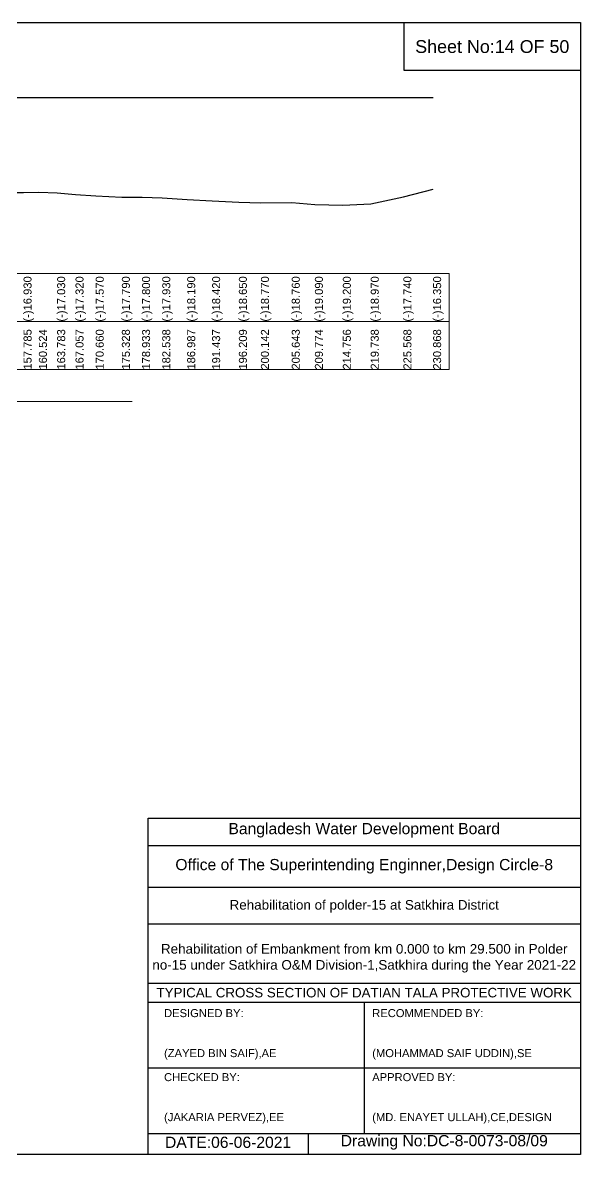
# Model space of a CAD drawing. Header units: inches. Extents: x 89000 to 845000, y -7071 to 18.
# Drawn here: x 301517 to 305000, y -7071 to 0 of the extents above; entities that cross this region are included whole.
import ezdxf

# ---------------------------------------------------------------- set-up
doc = ezdxf.new("R2010")
doc.units = ezdxf.units.IN
doc.header["$LTSCALE"] = 7
doc.header["$MEASUREMENT"] = 0
for name, color, linetype, lineweight in [('Cross section Data Border', 7, 'Continuous', 9), ('Cross Section Labels', 7, 'Continuous', 9), ('Existing_Bed_Level for Xsection', 7, 'Continuous', 25), ('Long Section Labels', 7, 'Continuous', 9)]:
    doc.layers.add(name, color=color, linetype=linetype, lineweight=lineweight)
doc.styles.get("Standard").update_dxf_attribs({"font": 'arial.ttf'})

msp = doc.modelspace()

# ---------------------------------------------------------------- linework, layer by layer
for points in [[(295000, 0), (305000, 0), (305000, -7071), (295000, -7071)], [(303900, 0), (305000, 0), (305000, -300), (303900, -300)]]:
    msp.add_lwpolyline(points, close=True)
for points in [[(302300, -7071), (302300, -4971), (305000, -4971)], [(302300, -5141), (305000, -5141)], [(302300, -5401), (305000, -5401)], [(302300, -5631), (305000, -5631)], [(302300, -6001), (305000, -6001)], [(302300, -6121), (305000, -6121)], [(303650, -6121), (303650, -6941)], [(302300, -6531), (305000, -6531)], [(302300, -6941), (305000, -6941)], [(303300, -6941), (303300, -7071)]]:
    msp.add_lwpolyline(points)
at = {"layer": 'Cross section Data Border'}
msp.add_lwpolyline([(295100, -1568), (304180.37747, -1568), (304180.37747, -2168), (295100, -2168)], close=True, dxfattribs=at)
msp.add_lwpolyline([(295100, -1868), (304180.37747, -1868)], dxfattribs=at)
at = {"layer": 'Cross Section Labels'}
msp.add_lwpolyline([(297880.18873, -2368), (300040.18873, -2368), (302200.18873, -2368)], dxfattribs=at)
at = {"layer": 'Existing_Bed_Level for Xsection'}
for points in [[(296000, -468), (304080.37747, -468)], [(301444.38472, -1062.3), (301522.46322, -1060.55), (301618.34495, -1059.85), (301732.41877, -1064.05), (301846.99068, -1074.2), (301973.11686, -1082.95), (302136.48922, -1090.65), (302262.65319, -1091), (302388.81836, -1095.55), (302544.53207, -1104.65), (302700.28358, -1112.7), (302867.31753, -1120.75), (303004.98572, -1124.95), (303197.5013, -1124.6), (303342.07907, -1136.15), (303516.44863, -1140), (303690.84683, -1131.95), (303894.886, -1088.9), (304080.37747, -1040.25)]]:
    msp.add_lwpolyline(points, dxfattribs=at)

# ---------------------------------------------------------------- texts
at = {"attachment_point": 5}
for s, insert, char_height in [('Sheet No:14 OF 50', (304450, -150), 80), ('Bangladesh Water Development Board', (303650, -5046), 70), ('Office of The Superintending Enginner,Design Circle-8', (303650, -5271), 70)]:
    msp.add_mtext(s, dxfattribs=dict(at, insert=insert, char_height=char_height))
for s, insert, char_height, width, attachment_point in [('Rehabilitation of polder-15 at Satkhira District', (303650, -5521), 60, 2800, 5), ('Rehabilitation of Embankment from km 0.000 to km 29.500 in Polder no-15 under Satkhira O&M Division-1,Satkhira during the Year 2021-22', (303650, -5846), 60, 2700, 5), ('TYPICAL CROSS SECTION OF DATIAN TALA PROTECTIVE WORK', (303650, -6061), 59.5765532, 2800, 5), ('DESIGNED BY:^J^J^J(ZAYED BIN SAIF),AE', (302400, -6321), 50, 1400, 4), ('RECOMMENDED BY:^J^J^J(MOHAMMAD SAIF UDDIN),SE', (303700, -6321), 50, 1400, 4), ('CHECKED BY:^J^J^J(JAKARIA PERVEZ),EE', (302400, -6721), 50, 1400, 4), ('APPROVED BY:^J^J^J(MD. ENAYET ULLAH),CE,DESIGN', (303700, -6721), 50, 1400, 4), ('DATE:06-06-2021', (302800, -6996), 70, 1400, 5), ('Drawing No:DC-8-0073-08/09', (304150, -6996), 70, 2200, 5)]:
    msp.add_mtext(s, dxfattribs=dict(insert=insert, char_height=char_height, width=width, attachment_point=attachment_point))
at = {"layer": 'Long Section Labels', "char_height": 50, "attachment_point": 1, "rotation": 90}
for s, insert in [('(-)16.930', (301522.46322, -1868)), ('(-)17.030', (301732.41877, -1868)), ('(-)17.320', (301846.99068, -1868)), ('(-)17.570', (301973.11686, -1868)), ('(-)17.790', (302136.48922, -1868)), ('(-)17.800', (302262.65319, -1868)), ('(-)17.930', (302388.81836, -1868)), ('(-)18.190', (302544.53207, -1868)), ('(-)18.420', (302700.28358, -1868)), ('(-)18.650', (302867.31753, -1868)), ('(-)18.770', (303004.98572, -1868)), ('(-)18.760', (303197.5013, -1868)), ('(-)19.090', (303342.07907, -1868)), ('(-)19.200', (303516.44863, -1868)), ('(-)18.970', (303690.84683, -1868)), ('(-)17.740', (303894.886, -1868)), ('(-)16.350', (304080.37747, -1868)), ('157.785', (301522.46322, -2168)), ('160.524', (301618.34495, -2168)), ('163.783', (301732.41877, -2168)), ('167.057', (301846.99068, -2168)), ('170.660', (301973.11686, -2168)), ('175.328', (302136.48922, -2168)), ('178.933', (302262.65319, -2168)), ('182.538', (302388.81836, -2168)), ('186.987', (302544.53207, -2168)), ('191.437', (302700.28358, -2168)), ('196.209', (302867.31753, -2168)), ('200.142', (303004.98572, -2168)), ('205.643', (303197.5013, -2168)), ('209.774', (303342.07907, -2168)), ('214.756', (303516.44863, -2168)), ('219.738', (303690.84683, -2168)), ('225.568', (303894.886, -2168)), ('230.868', (304080.37747, -2168))]:
    msp.add_mtext(s, dxfattribs=dict(at, insert=insert))

doc.saveas('drawing.dxf')
